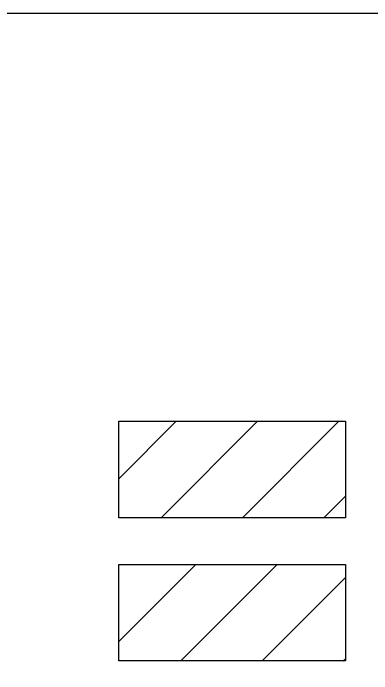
# Model space of a CAD drawing. Header units: millimetres. Extents: x 2762 to 3076, y 916 to 3305.
# Drawn here: x 2836.464 to 2839.039, y 1010.407 to 1015.145 of the extents above; entities that cross this region are included whole.
import ezdxf

# ---------------------------------------------------------------- set-up
doc = ezdxf.new("R2010")
doc.units = ezdxf.units.MM
doc.header["$LTSCALE"] = 2

msp = doc.modelspace()

# ---------------------------------------------------------------- linework, layer by layer
at = {"color": 1, "linetype": 'Continuous'}
for p, q in [((2837.2226, 1011.8061), (2837.635, 1012.2185)), ((2837.5268, 1011.5266), (2838.2187, 1012.2185)), ((2838.1106, 1011.5266), (2838.8025, 1012.2185)), ((2838.6943, 1011.5266), (2838.8495, 1011.6818))]:
    msp.add_line(p, q, dxfattribs=at)
for p, q in [((2837.2226, 1012.2185), (2838.8495, 1012.2185)), ((2837.2226, 1011.5266), (2837.2226, 1012.2185)), ((2838.8495, 1012.2185), (2838.8495, 1011.5266)), ((2838.8495, 1011.5266), (2837.2226, 1011.5266)), ((2837.2226, 1011.1911), (2838.8495, 1011.1911)), ((2837.2226, 1010.4992), (2837.2226, 1011.1911)), ((2838.8495, 1011.1911), (2838.8495, 1010.4992)), ((2838.8495, 1010.4992), (2837.2226, 1010.4992))]:
    msp.add_line(p, q)
at = {"color": 3, "linetype": 'Continuous'}
for p, q in [((2837.2226, 1010.6387), (2837.7751, 1011.1911)), ((2837.6669, 1010.4992), (2838.3588, 1011.1911)), ((2838.2506, 1010.4992), (2838.8495, 1011.0981)), ((2838.8343, 1010.4992), (2838.8495, 1010.5144))]:
    msp.add_line(p, q, dxfattribs=at)
msp.add_lwpolyline([(2789.3544, 1015.1454), (2848.2534, 1015.1454), (2848.2534, 985.6454), (2789.3544, 985.6454)], close=True)

doc.saveas('drawing.dxf')
